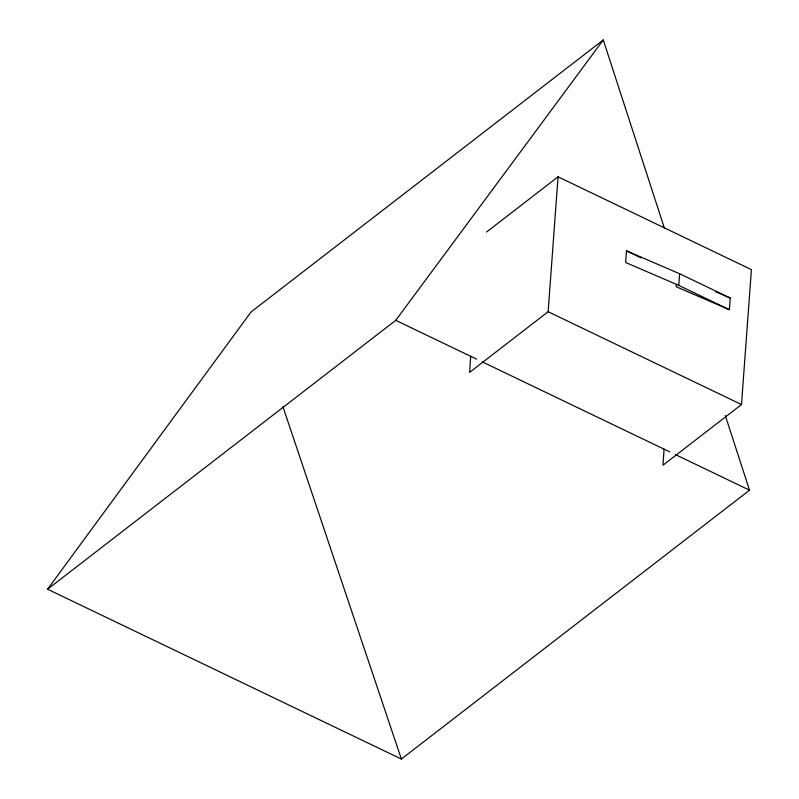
<?xml version="1.0" encoding="UTF-8"?>
<svg xmlns="http://www.w3.org/2000/svg" width="799" height="799" viewBox="0 0 799 799"><rect width="100%" height="100%" fill="white"/><g stroke="black" fill="none" stroke-linecap="round" stroke-linejoin="round"><path stroke-width="1.2" d="M470.711 356.204L469.622 372.374L548.144 311.73L558.052 176.819L751.41 269.643L741.502 404.554L662.98 465.198L664.069 449.028M626.486 250.846L625.627 262.491L678.76 285.383L729.407 309.692L730.256 298.047L679.619 273.737L626.486 250.846L641.118 257.867M676.443 284.474L676.274 286.801L729.407 309.692M678.76 285.383L679.619 273.737M725.282 415.53L749.532 490.177L401.378 759.05L47.59 589.213L251.086 311.94L603.275 39.95L664.468 228.334M47.59 589.213L395.755 320.339L603.275 39.95M486.551 232.03L558.052 176.819M715.564 291.715L730.256 298.047M548.144 311.73L741.502 404.554M395.755 320.339L476.623 359.16M482.236 361.857L669.792 451.894M675.415 454.591L749.532 490.177M282.886 406.561L401.378 759.05"/></g></svg>
